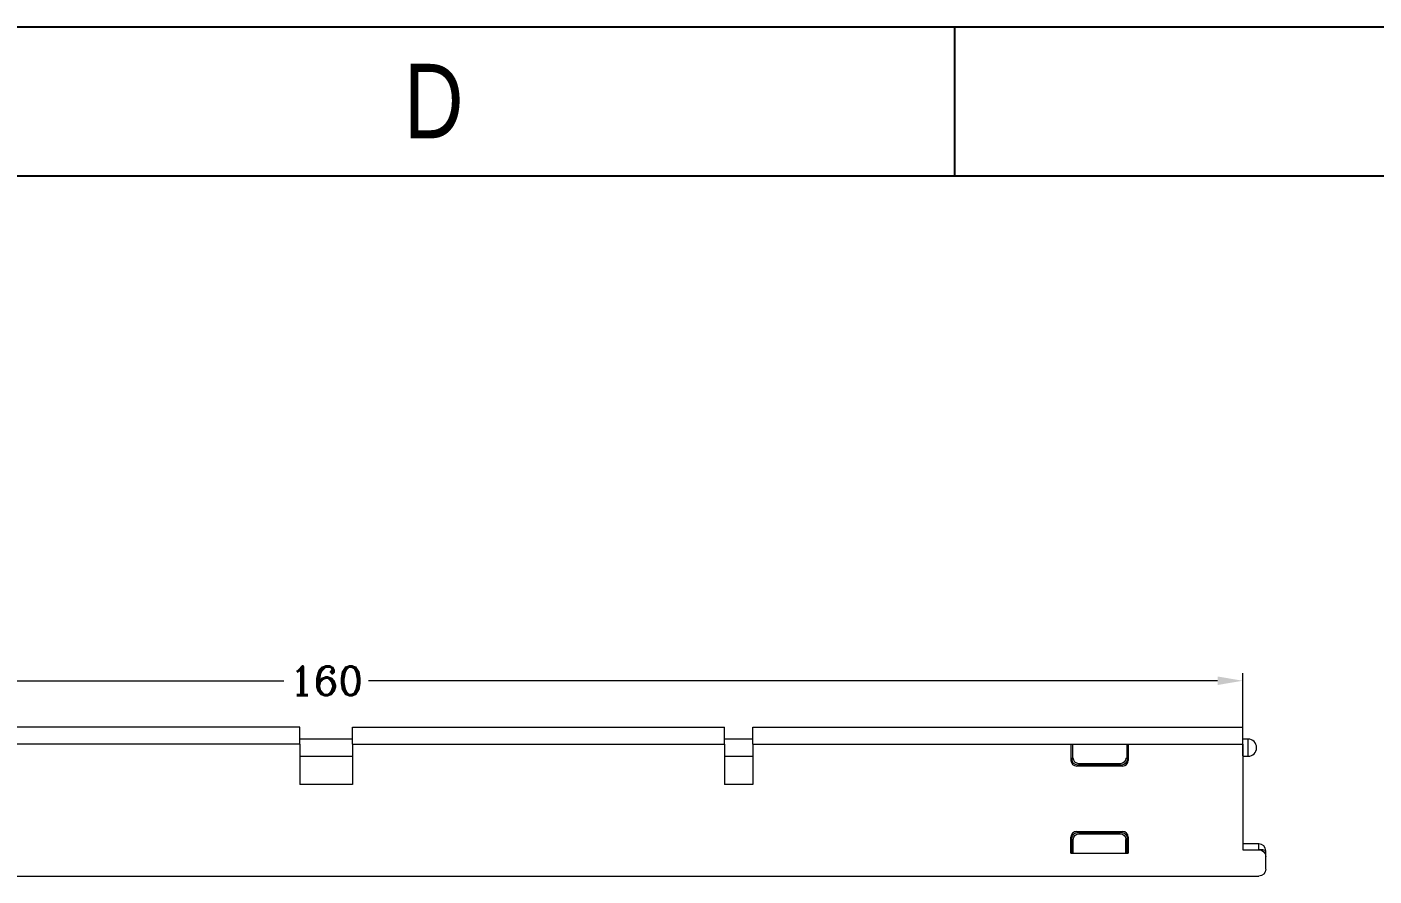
# Model space of a CAD drawing. Header units: millimetres. Extents: x -195 to 1349, y 148 to 750.
# Drawn here: x 995.1 to 1112.7, y 665.8 to 739.9 of the extents above; entities that cross this region are included whole.
import ezdxf
from ezdxf.enums import TextEntityAlignment as Align

# ---------------------------------------------------------------- set-up
doc = ezdxf.new("R2010")
doc.units = ezdxf.units.MM
doc.layers.get('0').update_dxf_attribs({"linetype": 'CONTINUOUS'})
doc.layers.get('Defpoints').update_dxf_attribs({"linetype": 'CONTINUOUS'})
doc.layers.add('100', color=7, linetype='CONTINUOUS', true_color=0xffffff)
doc.styles.add('ROMANC', font='romanc.shx', dxfattribs={"bigfont": 'gbcbig.shx'})
doc.styles.add('TEXTSTYLE_0', font='txt', dxfattribs={"width": 0.8})
doc.dimstyles.new('副本 YanXiu', dxfattribs={"dimtxt": 2.5, "dimasz": 2.2, "dimexe": 0.66, "dimexo": 0.66, "dimgap": 0.66, "dimtad": 0, "dimdsep": 46, "dimtxsty": 'ROMANC', "dimcen": 0, "dimclrd": 131, "dimclre": 131, "dimclrt": 42, "dimazin": 2, "dimtfac": 1, "dimtofl": 0, "dimtmove": 0, "dimatfit": 3, "dimfxl": 1, "dimlwd": 5, "dimlwe": 5, "dimarcsym": 0})

# ---------------------------------------------------------------- blocks, each defined once
blk = doc.blocks.new('SUN_6HWZ35TKK40GSGJE8VEUYAXIAKM')
at = {"color": 7, "linetype": 'Continuous'}
for p, q in [((-594, 420), (0, 420)), ((-210, 410), (-210, 420)), ((-584, 410), (-10, 410))]:
    blk.add_line(p, q, dxfattribs=at)
at = {"color": 2, "linetype": 'Continuous', "style": 'TEXTSTYLE_0', "width": 1.2}
blk.add_text('D', height=5, dxfattribs=at).set_placement((-246.986, 412.526), (-242.986, 412.526), align=Align.FIT)
blk = doc.blocks.new('*D135')
at = {"color": 131, "lineweight": 5, "transparency": 16777216}
for p, q in [((941.23, 676.31), (941.23, 683.51)), ((1101.23, 676.31), (1101.23, 683.51)), ((943.43, 682.85), (1017.54, 682.85)), ((1099.03, 682.85), (1024.93, 682.85))]:
    blk.add_line(p, q, dxfattribs=at)
at = {"color": 131, "lineweight": 18, "transparency": 16777216}
for points in [[(943.43, 683.22), (943.43, 682.48), (941.23, 682.85)], [(1099.03, 683.22), (1099.03, 682.48), (1101.23, 682.85)]]:
    blk.add_solid(points, dxfattribs=at)
at = {"layer": 'Defpoints', "color": 0, "lineweight": 18, "transparency": 16777216}
for p in [(1101.23, 682.85), (941.23, 675.65), (1101.23, 675.65)]:
    blk.add_point(p, dxfattribs=at)
at = {"color": 42, "lineweight": 18, "transparency": 16777216, "insert": (1021.23, 682.85), "char_height": 2.5, "attachment_point": 5, "style": 'ROMANC'}
blk.add_mtext('160', dxfattribs=at)

msp = doc.modelspace()

# ---------------------------------------------------------------- linework, layer by layer
at = {"layer": '100', "color": 7, "linetype": 'Continuous', "lineweight": 18}
for p, q in [((1018.932, 678.804), (986.482, 678.804)), ((1018.932, 677.304), (1018.932, 678.804)), ((1023.532, 678.804), (1055.981, 678.804)), ((1023.532, 677.304), (1023.532, 678.804)), ((1055.981, 677.304), (1055.981, 678.804)), ((1058.481, 678.804), (1101.23, 678.804)), ((1058.481, 677.304), (1058.481, 678.804)), ((1101.23, 677.304), (1101.23, 678.804)), ((1023.532, 677.754), (1018.932, 677.754)), ((1018.932, 677.304), (1018.932, 673.804)), ((1023.532, 677.304), (1023.532, 673.804)), ((1058.481, 677.754), (1055.981, 677.754)), ((1055.981, 677.304), (1055.981, 673.804)), ((1058.481, 677.304), (1058.481, 673.804)), ((1086.231, 677.304), (1086.231, 675.903)), ((1086.231, 677.304), (1091.23, 677.304)), ((1086.351, 677.304), (1086.351, 676.104)), ((1091.11, 677.304), (1091.11, 676.104)), ((1091.23, 677.304), (1091.23, 675.903)), ((1101.68, 677.754), (1101.23, 677.754)), ((1101.23, 677.304), (1101.23, 668.104)), ((1018.932, 676.254), (1023.532, 676.254)), ((1055.981, 676.254), (1058.481, 676.254)), ((1086.317, 676.104), (1086.351, 676.104)), ((1086.317, 676.104), (1086.317, 675.99)), ((1086.351, 676.104), (1086.432, 676.104)), ((1091.029, 676.104), (1091.11, 676.104)), ((1091.144, 676.104), (1091.11, 676.104)), ((1091.144, 676.104), (1091.144, 675.99)), ((1101.23, 676.254), (1101.68, 676.254)), ((1090.731, 675.404), (1086.73, 675.404)), ((1090.645, 675.49), (1086.816, 675.49)), ((1090.531, 675.605), (1086.93, 675.605)), ((1023.532, 673.804), (1018.932, 673.804)), ((1058.481, 673.804), (1055.981, 673.804)), ((1086.231, 667.804), (1086.231, 669.205)), ((1086.317, 667.804), (1086.317, 669.118)), ((1086.432, 667.804), (1086.432, 669.005)), ((1086.73, 669.704), (1090.731, 669.704)), ((1086.816, 669.617), (1090.645, 669.617)), ((1086.93, 669.503), (1090.531, 669.503)), ((1091.029, 667.804), (1091.029, 669.005)), ((1091.144, 667.804), (1091.144, 669.118)), ((1091.23, 669.205), (1091.23, 667.804)), ((1086.231, 667.804), (1091.23, 667.804)), ((1102.63, 668.604), (1101.23, 668.604)), ((1101.23, 668.104), (1102.63, 668.104)), ((1103.23, 667.504), (1103.23, 668.004)), ((1103.23, 666.404), (1103.23, 667.504)), ((939.833, 665.804), (1102.63, 665.804))]:
    msp.add_line(p, q, dxfattribs=at)
at = {"layer": '100', "color": 7, "linetype": 'Continuous', "lineweight": 13}
for p, q in [((1018.932, 677.304), (986.482, 677.304)), ((1023.532, 677.304), (1055.981, 677.304)), ((1058.481, 677.304), (1086.231, 677.304)), ((1091.23, 677.304), (1101.23, 677.304)), ((1101.68, 676.254), (1101.68, 677.754)), ((1086.231, 675.903), (1086.317, 675.99)), ((1091.23, 675.903), (1091.144, 675.99)), ((1086.73, 675.404), (1086.816, 675.49)), ((1090.731, 675.404), (1090.645, 675.49)), ((1086.231, 669.205), (1086.317, 669.118)), ((1086.73, 669.704), (1086.816, 669.617)), ((1090.731, 669.704), (1090.645, 669.617)), ((1091.23, 669.205), (1091.144, 669.118)), ((1102.63, 668.104), (1102.63, 668.604))]:
    msp.add_line(p, q, dxfattribs=at)
at = {"layer": '100', "color": 7, "linetype": 'Continuous', "lineweight": 18}
for centre, radius, start in [((1101.68, 677.004), 0.75, 270), ((1102.63, 668.004), 0.6, 0)]:
    msp.add_arc(centre, radius, start, 90, dxfattribs=at)
at = {"layer": '100', "color": 7, "linetype": 'Continuous', "lineweight": 18, "extrusion": (0, 0, -1)}
for centre, start, end in [((-1102.63, 667.504), 90, 180), ((-1102.63, 666.404), 180, 270)]:
    msp.add_arc(centre, 0.6, start, end, dxfattribs=at)
for centre, major_axis, ratio, start_param, end_param in [((1086.818, 675.991), (-0.355, -0.355), 0.9972647, 5.4991567, 7.0672139), ((1086.934, 676.107), (0.356, 0.356), 0.9924325, 2.3599926, 3.9240942), ((1090.527, 676.107), (-0.356, 0.356), 0.9924325, 2.3590911, 3.9231927), ((1090.643, 675.991), (0.355, -0.355), 0.9972647, 5.4991567, 7.0672139), ((1086.818, 669.117), (-0.355, 0.355), 0.9972647, 5.4991567, 7.0672139), ((1086.934, 669.001), (0.356, -0.356), 0.9924325, 2.3599926, 3.9231927), ((1090.527, 669.001), (-0.356, -0.356), 0.9924325, 2.3599926, 3.9231927), ((1090.643, 669.117), (0.355, 0.355), 0.9972647, 5.4991567, 7.0672139)]:
    msp.add_ellipse(centre, major_axis=major_axis, ratio=ratio, start_param=start_param, end_param=end_param, dxfattribs=at)
at = {"layer": '100', "color": 7, "linetype": 'Continuous', "lineweight": 18}
for centre, major_axis in [((1086.731, 675.904), (-0.355, -0.355)), ((1090.73, 675.904), (0.355, -0.355)), ((1086.731, 669.203), (-0.355, 0.355)), ((1090.73, 669.203), (0.355, 0.355))]:
    msp.add_ellipse(centre, major_axis=major_axis, ratio=0.9972647, start_param=5.4991567, end_param=7.0672139, dxfattribs=at)
at = {"layer": '100', "color": 7, "linetype": 'Continuous', "lineweight": 13}
msp.add_ellipse((1102.63, 668.004), major_axis=(0.6, 0), ratio=0.1666667, start_param=0, end_param=1.5707965, dxfattribs=at)

# ---------------------------------------------------------------- block references
at = {"xscale": 1.3, "yscale": 1.3, "zscale": 1.3}
msp.add_blockref('SUN_6HWZ35TKK40GSGJE8VEUYAXIAKM', (1349.104, 193.911), dxfattribs=at)

# ---------------------------------------------------------------- dimensions: what is measured, and where the dimension line sits
at = {"lineweight": 18}
dim = msp.add_linear_dim(base=(1101.23, 682.848), p1=(941.233, 675.647), p2=(1101.23, 675.647), dimstyle='副本 YanXiu', dxfattribs=at)
dim.commit()
dim.dimension.update_dxf_attribs({"geometry": '*D135', "text_midpoint": (1021.232, 682.848)})

doc.saveas('drawing.dxf')
